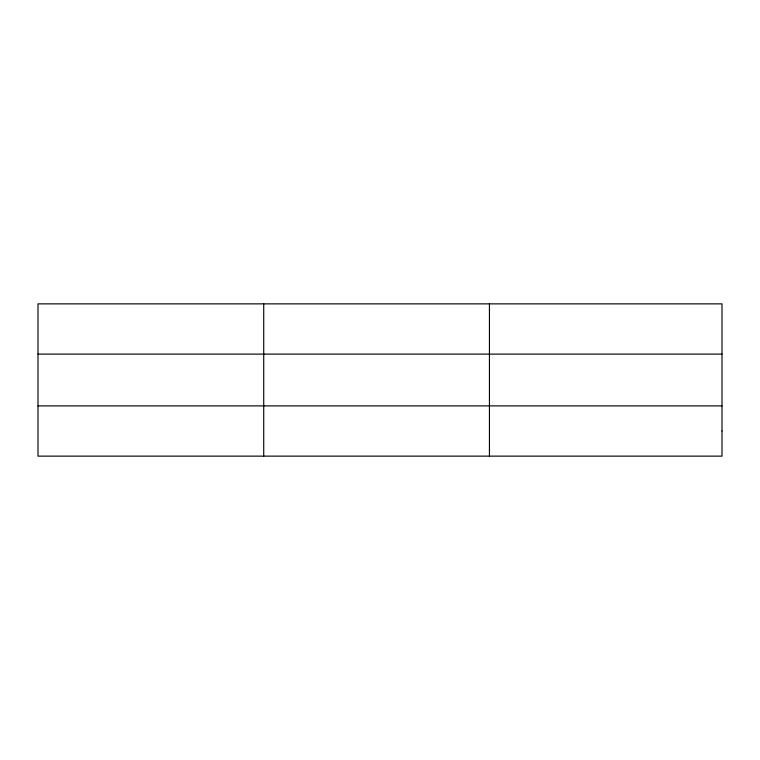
<?xml version="1.0" encoding="UTF-8"?>
<svg xmlns="http://www.w3.org/2000/svg" width="760" height="760" viewBox="0 0 760 760"><rect width="100%" height="100%" fill="white"/><g stroke="black" fill="none" stroke-linecap="round" stroke-linejoin="round"><path stroke-width="1.14" d="M263.72 456.133L263.72 303.867M489.44 456.133L489.44 303.867M38 354.113L722 354.113M38 405.887L722 405.887M722 431.005L722 456.133L38 456.133L38 303.867L722 303.867L722 431.005"/></g></svg>
